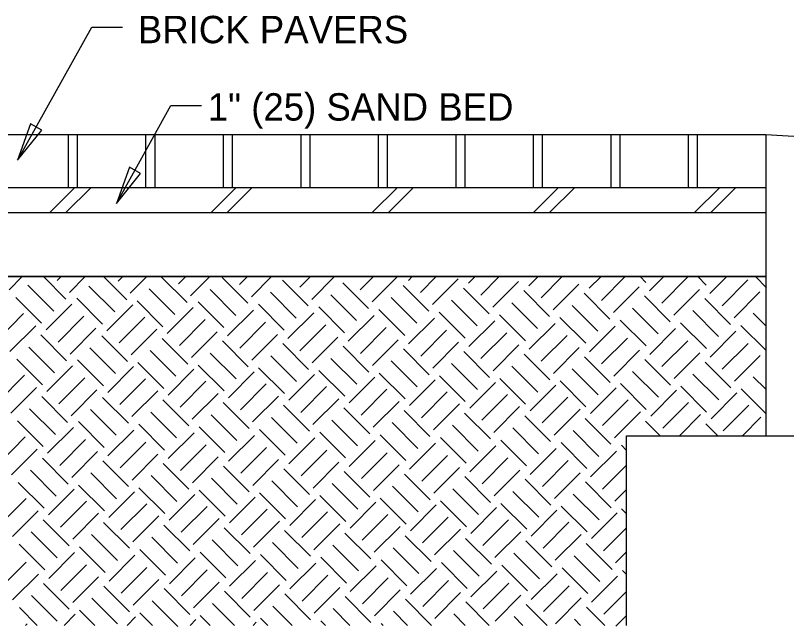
# Model space of a CAD drawing. Extents: x 4.5 to 16.3, y 0.2 to 9.7.
# Drawn here: x 7.47 to 10.007, y 3.468 to 5.476 of the extents above; entities that cross this region are included whole.
import ezdxf

# ---------------------------------------------------------------- set-up
doc = ezdxf.new("R2010")
doc.units = 0
for name, color, linetype in [('SD_P_Dimension Lines', 7, 'Continuous'), ('SD_P_Dimension Text', 7, 'Continuous'), ('SD_P_Prop Object Lines', 7, 'Continuous'), ('SD_P_Shading', 7, 'Continuous'), ('SD_X_Exist Object Lines', 7, 'Continuous')]:
    doc.layers.add(name, color=color, linetype=linetype)

msp = doc.modelspace()

# ---------------------------------------------------------------- linework, layer by layer
at = {"layer": 'SD_P_Dimension Lines'}
for p, q in [((7.478, 5.0022), (7.722, 5.438)), ((7.722, 5.438), (7.822, 5.438)), ((7.8028, 4.8587), (7.9819, 5.1802)), ((7.9819, 5.1802), (8.0819, 5.1802)), ((7.5203, 5.1203), (7.4775, 5.001)), ((7.4775, 5.001), (7.5569, 5.0998)), ((7.5569, 5.0998), (7.5203, 5.1203)), ((7.8451, 4.9774), (7.8025, 4.858)), ((7.8817, 4.9569), (7.8451, 4.9774)), ((7.8025, 4.858), (7.8817, 4.9569))]:
    msp.add_line(p, q, dxfattribs=at)
at = {"layer": 'SD_P_Prop Object Lines'}
for p, q in [((6.9086, 5.0855), (9.9386, 5.0855)), ((7.6436, 5.0855), (7.6436, 4.9113)), ((7.6736, 5.0855), (7.6736, 4.9113)), ((7.8986, 5.0855), (7.8986, 4.9113)), ((7.9286, 5.0855), (7.9286, 4.9113)), ((8.1536, 5.0855), (8.1536, 4.9113)), ((8.1836, 5.0855), (8.1836, 4.9113)), ((8.4086, 5.0855), (8.4086, 4.9113)), ((8.4386, 5.0855), (8.4386, 4.9113)), ((8.6636, 5.0855), (8.6636, 4.9113)), ((8.6936, 5.0855), (8.6936, 4.9113)), ((8.9186, 5.0855), (8.9186, 4.9113)), ((8.9486, 5.0855), (8.9486, 4.9113)), ((9.1736, 5.0855), (9.1736, 4.9113)), ((9.2036, 5.0855), (9.2036, 4.9113)), ((9.4286, 5.0855), (9.4286, 4.9113)), ((9.4586, 5.0855), (9.4586, 4.9113)), ((9.6836, 5.0855), (9.6836, 4.9113)), ((9.7136, 5.0855), (9.7136, 4.9113)), ((9.9386, 5.0855), (9.9386, 4.095)), ((9.9386, 5.0855), (10.2007, 5.0686)), ((6.9086, 4.9113), (9.9386, 4.9113)), ((6.9086, 4.8287), (9.9386, 4.8287)), ((6.9086, 4.6178), (9.9386, 4.6178)), ((9.4806, 3.4713), (9.4806, 4.095)), ((9.4806, 4.095), (9.9386, 4.095)), ((9.9386, 4.095), (10.3328, 4.095))]:
    msp.add_line(p, q, dxfattribs=at)
at = {"layer": 'SD_P_Shading'}
msp.add_lwpolyline([(6.9086, 4.8287), (9.9386, 4.8287), (9.9386, 4.6178), (6.9086, 4.6178)], close=True, dxfattribs=at)
at = {"layer": 'SD_X_Exist Object Lines'}
for p, q in [((7.5835, 4.8287), (7.6661, 4.9113)), ((7.6365, 4.8287), (7.7191, 4.9113)), ((8.1138, 4.8287), (8.1964, 4.9113)), ((8.1669, 4.8287), (8.2494, 4.9113)), ((8.6442, 4.8287), (8.7267, 4.9113)), ((8.6972, 4.8287), (8.7797, 4.9113)), ((9.1745, 4.8287), (9.257, 4.9113)), ((9.2275, 4.8287), (9.3101, 4.9113)), ((9.7048, 4.8287), (9.7874, 4.9113)), ((9.7579, 4.8287), (9.8404, 4.9113)), ((7.4492, 4.5745), (7.4925, 4.6178)), ((7.636, 4.5442), (7.5624, 4.6178)), ((7.6079, 4.6056), (7.6201, 4.6178)), ((7.6477, 4.5658), (7.6997, 4.6178)), ((7.8364, 4.5415), (7.7602, 4.6178)), ((7.8084, 4.6029), (7.8232, 4.6178)), ((7.8481, 4.5631), (7.9028, 4.6178)), ((8.0349, 4.5328), (7.95, 4.6177)), ((8.0068, 4.5943), (8.0304, 4.6178)), ((8.0466, 4.5545), (8.1099, 4.6178)), ((8.2073, 4.5916), (8.2335, 4.6178)), ((8.247, 4.5518), (8.313, 4.6178)), ((8.4057, 4.5829), (8.4406, 4.6178)), ((8.4455, 4.5432), (8.5201, 4.6178)), ((8.6042, 4.5743), (8.6477, 4.6178)), ((8.644, 4.5345), (8.7273, 4.6178)), ((8.7629, 4.6054), (8.7753, 4.6178)), ((8.8027, 4.5656), (8.8548, 4.6178)), ((8.9613, 4.5967), (8.9824, 4.6178)), ((9.0011, 4.5569), (9.062, 4.6178)), ((9.1598, 4.588), (9.1895, 4.6178)), ((9.1996, 4.5483), (9.2691, 4.6178)), ((9.3583, 4.5794), (9.3967, 4.6178)), ((9.398, 4.5396), (9.4762, 4.6178)), ((9.5443, 4.5987), (9.5252, 4.6178)), ((9.5567, 4.5707), (9.6038, 4.6178)), ((9.7428, 4.59), (9.715, 4.6178)), ((9.7552, 4.5621), (9.8109, 4.6178)), ((9.9412, 4.5814), (9.9048, 4.6178)), ((8.2353, 4.5302), (8.1505, 4.615)), ((8.4338, 4.5215), (8.3489, 4.6064)), ((8.6323, 4.5129), (8.5474, 4.5977)), ((8.8424, 4.5258), (8.9273, 4.6107)), ((9.0409, 4.5172), (9.1257, 4.602)), ((9.2393, 4.5085), (9.3242, 4.5934)), ((9.5965, 4.5309), (9.6813, 4.6158)), ((9.795, 4.5223), (9.8798, 4.6071)), ((7.5962, 4.5044), (7.5113, 4.5893)), ((7.7967, 4.5017), (7.7118, 4.5866)), ((7.9951, 4.4931), (7.9103, 4.5779)), ((8.1956, 4.4904), (8.1107, 4.5753)), ((8.8307, 4.5042), (8.7459, 4.589)), ((9.0292, 4.4955), (8.9443, 4.5804)), ((9.2276, 4.4869), (9.1428, 4.5717)), ((9.4378, 4.4998), (9.5227, 4.5847)), ((9.6363, 4.4912), (9.7211, 4.576)), ((9.8347, 4.4825), (9.9196, 4.5674)), ((7.5564, 4.4646), (7.4716, 4.5495)), ((7.7569, 4.462), (7.672, 4.5468)), ((8.394, 4.4817), (8.3092, 4.5666)), ((8.5925, 4.4731), (8.5076, 4.5579)), ((8.7909, 4.4644), (8.7061, 4.5493)), ((9.4261, 4.4782), (9.3412, 4.5631)), ((9.6246, 4.4695), (9.5397, 4.5544)), ((9.823, 4.4609), (9.7382, 4.5457)), ((7.5708, 4.4426), (7.6557, 4.5275)), ((7.8561, 4.5248), (7.7713, 4.44)), ((7.9553, 4.4533), (7.8705, 4.5382)), ((7.9697, 4.4313), (8.0546, 4.5162)), ((8.1558, 4.4506), (8.0709, 4.5355)), ((8.3542, 4.442), (8.2694, 4.5268)), ((8.5527, 4.4333), (8.4679, 4.5182)), ((8.9894, 4.4558), (8.9045, 4.5406)), ((9.1879, 4.4471), (9.103, 4.5319)), ((9.3863, 4.4384), (9.3015, 4.5233)), ((7.497, 4.4964), (7.4122, 4.4115)), ((8.1682, 4.4227), (8.2531, 4.5075)), ((8.3667, 4.414), (8.4515, 4.4988)), ((8.7512, 4.4246), (8.6663, 4.5095)), ((8.9496, 4.416), (8.8648, 4.5008)), ((9.1481, 4.4073), (9.0632, 4.4922)), ((9.5848, 4.4298), (9.4999, 4.5146)), ((9.7832, 4.4211), (9.6984, 4.506)), ((9.9386, 4.4556), (9.8968, 4.4973)), ((7.6106, 4.4029), (7.6955, 4.4877)), ((7.8959, 4.4851), (7.8111, 4.4002)), ((8.0095, 4.3915), (8.0944, 4.4764)), ((8.208, 4.3829), (8.2928, 4.4677)), ((8.5651, 4.4053), (8.65, 4.4902)), ((8.7636, 4.3967), (8.8484, 4.4815)), ((8.962, 4.388), (9.0469, 4.4729)), ((9.3465, 4.3987), (9.2617, 4.4835)), ((9.545, 4.39), (9.4602, 4.4748)), ((9.7435, 4.3813), (9.6586, 4.4662)), ((7.5368, 4.4566), (7.4519, 4.3718)), ((7.6504, 4.3631), (7.7352, 4.4479)), ((7.9357, 4.4453), (7.8508, 4.3604)), ((8.4064, 4.3742), (8.4913, 4.4591)), ((8.6049, 4.3656), (8.6898, 4.4504)), ((8.8034, 4.3569), (8.8882, 4.4417)), ((9.1605, 4.3793), (9.2454, 4.4642)), ((9.359, 4.3707), (9.4438, 4.4555)), ((9.5574, 4.362), (9.6423, 4.4469)), ((9.9386, 4.376), (9.8571, 4.4575)), ((7.6387, 4.3415), (7.5538, 4.4263)), ((7.8391, 4.3388), (7.7543, 4.4237)), ((7.8391, 4.3388), (7.7543, 4.4237)), ((7.8391, 4.3388), (7.7543, 4.4237)), ((7.8391, 4.3388), (7.7543, 4.4237)), ((7.8391, 4.3388), (7.7543, 4.4237)), ((7.8391, 4.3388), (7.7543, 4.4237)), ((7.8391, 4.3388), (7.7543, 4.4237)), ((7.8391, 4.3388), (7.7543, 4.4237)), ((7.8391, 4.3388), (7.7543, 4.4237)), ((7.8391, 4.3388), (7.7543, 4.4237)), ((7.8391, 4.3388), (7.7543, 4.4237)), ((7.8391, 4.3388), (7.7543, 4.4237)), ((7.8391, 4.3388), (7.7543, 4.4237)), ((8.0376, 4.3301), (7.9527, 4.415)), ((8.0493, 4.3518), (8.1341, 4.4366)), ((8.2478, 4.3431), (8.3326, 4.428)), ((8.4462, 4.3344), (8.5311, 4.4193)), ((9.0018, 4.3482), (9.0867, 4.4331)), ((9.2003, 4.3396), (9.2851, 4.4244)), ((9.3987, 4.3309), (9.4836, 4.4158)), ((9.7559, 4.3533), (9.8407, 4.4382)), ((8.236, 4.3215), (8.1512, 4.4063)), ((8.4345, 4.3128), (8.3497, 4.3977)), ((8.6447, 4.3258), (8.7295, 4.4106)), ((8.8431, 4.3171), (8.928, 4.402)), ((9.0416, 4.3085), (9.1264, 4.3933)), ((9.5972, 4.3222), (9.6821, 4.4071)), ((9.7957, 4.3136), (9.8805, 4.3984)), ((7.5989, 4.3017), (7.514, 4.3865)), ((7.7994, 4.299), (7.7145, 4.3839)), ((7.9978, 4.2904), (7.913, 4.3752)), ((8.1963, 4.2817), (8.1114, 4.3666)), ((8.633, 4.3041), (8.5481, 4.389)), ((8.8314, 4.2955), (8.7466, 4.3803)), ((9.0299, 4.2868), (8.945, 4.3717)), ((9.2401, 4.2998), (9.3249, 4.3846)), ((9.4385, 4.2911), (9.5234, 4.376)), ((9.637, 4.2825), (9.7218, 4.3673)), ((7.5591, 4.2619), (7.4743, 4.3468)), ((7.7596, 4.2593), (7.6747, 4.3441)), ((8.3947, 4.273), (8.3099, 4.3579)), ((8.5932, 4.2644), (8.5083, 4.3492)), ((8.7916, 4.2557), (8.7068, 4.3406)), ((9.2283, 4.2782), (9.1435, 4.363)), ((9.4268, 4.2695), (9.3419, 4.3543)), ((9.6253, 4.2608), (9.5404, 4.3457)), ((9.8354, 4.2738), (9.9203, 4.3587)), ((7.5735, 4.2399), (7.6584, 4.3248)), ((7.8588, 4.3221), (7.774, 4.2373)), ((7.958, 4.2506), (7.8732, 4.3354)), ((8.0573, 4.3135), (7.9724, 4.2286)), ((8.1565, 4.2419), (8.0716, 4.3268)), ((8.355, 4.2333), (8.2701, 4.3181)), ((8.9901, 4.247), (8.9053, 4.3319)), ((9.1886, 4.2384), (9.1037, 4.3232)), ((9.387, 4.2297), (9.3022, 4.3146)), ((9.8237, 4.2522), (9.7389, 4.337)), ((7.4997, 4.2937), (7.4149, 4.2088)), ((8.2558, 4.3048), (8.1709, 4.2199)), ((8.4542, 4.2961), (8.3694, 4.2113)), ((8.5534, 4.2246), (8.4686, 4.3095)), ((8.7519, 4.2159), (8.667, 4.3008)), ((8.9503, 4.2073), (8.8655, 4.2921)), ((9.5855, 4.2211), (9.5006, 4.3059)), ((9.7839, 4.2124), (9.6991, 4.2972)), ((9.9386, 4.2476), (9.8976, 4.2886)), ((7.6133, 4.2002), (7.6982, 4.285)), ((7.8986, 4.2823), (7.8138, 4.1975)), ((8.0971, 4.2737), (8.0122, 4.1888)), ((8.2955, 4.265), (8.2107, 4.1802)), ((8.6527, 4.2875), (8.5678, 4.2026)), ((8.8511, 4.2788), (8.7663, 4.194)), ((9.0496, 4.2701), (8.9647, 4.1853)), ((9.1488, 4.1986), (9.0639, 4.2835)), ((9.3473, 4.1899), (9.2624, 4.2748)), ((9.5457, 4.1813), (9.4609, 4.2661)), ((7.5395, 4.2539), (7.4546, 4.169)), ((7.6531, 4.1604), (7.7379, 4.2452)), ((7.9384, 4.2426), (7.8535, 4.1577)), ((8.494, 4.2564), (8.4091, 4.1715)), ((8.6925, 4.2477), (8.6076, 4.1628)), ((8.8909, 4.239), (8.8061, 4.1542)), ((9.2481, 4.2615), (9.1632, 4.1766)), ((9.4465, 4.2528), (9.3617, 4.168)), ((9.645, 4.2442), (9.5601, 4.1593)), ((9.7442, 4.1726), (9.6593, 4.2575)), ((9.9386, 4.168), (9.8578, 4.2488)), ((7.6414, 4.1388), (7.5565, 4.2236)), ((7.8418, 4.1361), (7.757, 4.2209)), ((7.8418, 4.1361), (7.757, 4.2209)), ((8.0403, 4.1274), (7.9554, 4.2123)), ((8.0403, 4.1274), (7.9554, 4.2123)), ((8.0403, 4.1274), (7.9554, 4.2123)), ((8.1368, 4.2339), (8.052, 4.1491)), ((8.3353, 4.2252), (8.2505, 4.1404)), ((8.5338, 4.2166), (8.4489, 4.1317)), ((9.0894, 4.2304), (9.0045, 4.1455)), ((9.2878, 4.2217), (9.203, 4.1369)), ((9.4863, 4.213), (9.4014, 4.1282)), ((9.8434, 4.2355), (9.7586, 4.1506)), ((8.2387, 4.1188), (8.1539, 4.2036)), ((8.2387, 4.1188), (8.1539, 4.2036)), ((8.2387, 4.1188), (8.1539, 4.2036)), ((8.2387, 4.1188), (8.1539, 4.2036)), ((8.4372, 4.1101), (8.3523, 4.195)), ((8.4372, 4.1101), (8.3523, 4.195)), ((8.4372, 4.1101), (8.3523, 4.195)), ((8.4372, 4.1101), (8.3523, 4.195)), ((8.4372, 4.1101), (8.3523, 4.195)), ((8.6357, 4.1014), (8.5508, 4.1863)), ((8.6357, 4.1014), (8.5508, 4.1863)), ((8.6357, 4.1014), (8.5508, 4.1863)), ((8.6357, 4.1014), (8.5508, 4.1863)), ((8.6357, 4.1014), (8.5508, 4.1863)), ((8.6357, 4.1014), (8.5508, 4.1863)), ((8.7322, 4.2079), (8.6474, 4.1231)), ((8.9307, 4.1993), (8.8458, 4.1144)), ((9.1291, 4.1906), (9.0443, 4.1057)), ((9.6847, 4.2044), (9.5999, 4.1195)), ((9.8832, 4.1957), (9.7984, 4.1109)), ((7.6016, 4.099), (7.5167, 4.1838)), ((7.802, 4.0963), (7.7172, 4.1812)), ((8.0005, 4.0877), (7.9157, 4.1725)), ((8.199, 4.079), (8.1141, 4.1638)), ((8.8341, 4.0928), (8.7493, 4.1776)), ((8.8341, 4.0928), (8.7493, 4.1776)), ((8.8341, 4.0928), (8.7493, 4.1776)), ((8.8341, 4.0928), (8.7493, 4.1776)), ((8.8341, 4.0928), (8.7493, 4.1776)), ((8.8341, 4.0928), (8.7493, 4.1776)), ((8.8341, 4.0928), (8.7493, 4.1776)), ((9.0326, 4.0841), (8.9477, 4.169)), ((9.0326, 4.0841), (8.9477, 4.169)), ((9.0326, 4.0841), (8.9477, 4.169)), ((9.0326, 4.0841), (8.9477, 4.169)), ((9.0326, 4.0841), (8.9477, 4.169)), ((9.0326, 4.0841), (8.9477, 4.169)), ((9.0326, 4.0841), (8.9477, 4.169)), ((9.0326, 4.0841), (8.9477, 4.169)), ((9.3276, 4.1819), (9.2428, 4.0971)), ((9.5261, 4.1733), (9.4412, 4.0884)), ((9.7245, 4.1646), (9.6549, 4.095)), ((7.5618, 4.0592), (7.477, 4.1441)), ((7.7623, 4.0565), (7.6774, 4.1414)), ((8.3974, 4.0703), (8.3126, 4.1552)), ((8.5959, 4.0617), (8.511, 4.1465)), ((8.7943, 4.053), (8.7095, 4.1379)), ((9.231, 4.0754), (9.1462, 4.1603)), ((9.231, 4.0754), (9.1462, 4.1603)), ((9.231, 4.0754), (9.1462, 4.1603)), ((9.231, 4.0754), (9.1462, 4.1603)), ((9.231, 4.0754), (9.1462, 4.1603)), ((9.231, 4.0754), (9.1462, 4.1603)), ((9.231, 4.0754), (9.1462, 4.1603)), ((9.231, 4.0754), (9.1462, 4.1603)), ((9.231, 4.0754), (9.1462, 4.1603)), ((9.4295, 4.0668), (9.3446, 4.1516)), ((9.4295, 4.0668), (9.3446, 4.1516)), ((9.4295, 4.0668), (9.3446, 4.1516)), ((9.4295, 4.0668), (9.3446, 4.1516)), ((9.4295, 4.0668), (9.3446, 4.1516)), ((9.4295, 4.0668), (9.3446, 4.1516)), ((9.4295, 4.0668), (9.3446, 4.1516)), ((9.4295, 4.0668), (9.3446, 4.1516)), ((9.4295, 4.0668), (9.3446, 4.1516)), ((9.4295, 4.0668), (9.3446, 4.1516)), ((9.5911, 4.095), (9.5431, 4.143)), ((9.923, 4.1559), (9.862, 4.095)), ((7.5762, 4.0372), (7.6611, 4.1221)), ((7.7747, 4.0286), (7.8595, 4.1134)), ((7.9607, 4.0479), (7.8759, 4.1327)), ((8.1592, 4.0392), (8.0743, 4.1241)), ((8.3577, 4.0306), (8.2728, 4.1154)), ((8.9928, 4.0443), (8.908, 4.1292)), ((9.1913, 4.0357), (9.1064, 4.1205)), ((9.3897, 4.027), (9.3049, 4.1119)), ((9.7809, 4.095), (9.7416, 4.1343)), ((7.5024, 4.091), (7.4175, 4.0061)), ((7.9732, 4.0199), (8.058, 4.1047)), ((8.1716, 4.0112), (8.2565, 4.0961)), ((8.3701, 4.0026), (8.4549, 4.0874)), ((8.5561, 4.0219), (8.4713, 4.1067)), ((8.7546, 4.0132), (8.6697, 4.0981)), ((8.953, 4.0046), (8.8682, 4.0894)), ((7.616, 3.9974), (7.7009, 4.0823)), ((7.8145, 3.9888), (7.8993, 4.0736)), ((8.0129, 3.9801), (8.0978, 4.065)), ((8.5685, 3.9939), (8.6534, 4.0788)), ((8.767, 3.9852), (8.8518, 4.0701)), ((8.9655, 3.9766), (9.0503, 4.0614)), ((9.1515, 3.9959), (9.0666, 4.0807)), ((9.35, 3.9872), (9.2651, 4.0721)), ((9.4806, 4.0464), (9.4636, 4.0634)), ((7.5422, 4.0512), (7.4573, 3.9663)), ((7.6558, 3.9577), (7.7406, 4.0425)), ((8.2114, 3.9715), (8.2962, 4.0563)), ((8.4098, 3.9628), (8.4947, 4.0476)), ((8.6083, 3.9541), (8.6932, 4.039)), ((9.1639, 3.9679), (9.2488, 4.0528)), ((9.3624, 3.9593), (9.4472, 4.0441)), ((7.6441, 3.936), (7.5592, 4.0209)), ((7.8425, 3.9274), (7.7577, 4.0122)), ((7.8542, 3.949), (7.9391, 4.0339)), ((8.0527, 3.9403), (8.1376, 4.0252)), ((8.2512, 3.9317), (8.336, 4.0165)), ((8.8068, 3.9455), (8.8916, 4.0303)), ((9.0052, 3.9368), (9.0901, 4.0217)), ((9.2037, 3.9281), (9.2885, 4.013)), ((8.041, 3.9187), (7.9561, 4.0036)), ((8.2395, 3.9101), (8.1546, 3.9949)), ((8.4379, 3.9014), (8.3531, 3.9862)), ((8.4496, 3.923), (8.5345, 4.0079)), ((8.6481, 3.9144), (8.7329, 3.9992)), ((8.8465, 3.9057), (8.9314, 3.9905)), ((9.4021, 3.9195), (9.4806, 3.9979)), ((7.6043, 3.8963), (7.5194, 3.9811)), ((7.8028, 3.8876), (7.7179, 3.9725)), ((8.0012, 3.8789), (7.9164, 3.9638)), ((8.6364, 3.8927), (8.5515, 3.9776)), ((8.8348, 3.8841), (8.75, 3.9689)), ((9.0333, 3.8754), (8.9484, 3.9603)), ((9.045, 3.897), (9.1299, 3.9819)), ((9.2435, 3.8884), (9.3283, 3.9732)), ((7.5645, 3.8565), (7.4797, 3.9413)), ((7.763, 3.8478), (7.6781, 3.9327)), ((8.1997, 3.8703), (8.1148, 3.9551)), ((8.3981, 3.8616), (8.3133, 3.9465)), ((8.5966, 3.853), (8.5117, 3.9378)), ((9.2317, 3.8667), (9.1469, 3.9516)), ((9.4302, 3.8581), (9.3454, 3.9429)), ((7.6638, 3.9194), (7.5789, 3.8345)), ((7.8622, 3.9107), (7.7774, 3.8258)), ((7.9614, 3.8392), (7.8766, 3.924)), ((8.1599, 3.8305), (8.075, 3.9154)), ((8.7951, 3.8443), (8.7102, 3.9291)), ((8.9935, 3.8356), (8.9087, 3.9205)), ((9.192, 3.827), (9.1071, 3.9118)), ((9.4419, 3.8797), (9.4806, 3.9184)), ((7.5051, 3.8883), (7.4202, 3.8034)), ((8.0607, 3.902), (7.9759, 3.8172)), ((8.2592, 3.8934), (8.1743, 3.8085)), ((8.3584, 3.8218), (8.2735, 3.9067)), ((8.4576, 3.8847), (8.3728, 3.7999)), ((8.5568, 3.8132), (8.472, 3.898)), ((8.7553, 3.8045), (8.6704, 3.8894)), ((9.3904, 3.8183), (9.3056, 3.9032)), ((7.7036, 3.8796), (7.6187, 3.7947)), ((7.902, 3.8709), (7.8172, 3.7861)), ((8.1005, 3.8623), (8.0156, 3.7774)), ((8.6561, 3.876), (8.5712, 3.7912)), ((8.8545, 3.8674), (8.7697, 3.7825)), ((8.9537, 3.7958), (8.8689, 3.8807)), ((9.053, 3.8587), (8.9681, 3.7739)), ((9.1522, 3.7872), (9.0673, 3.872)), ((9.3507, 3.7785), (9.2658, 3.8634)), ((7.5449, 3.8485), (7.46, 3.7636)), ((7.7433, 3.8398), (7.6585, 3.755)), ((7.9418, 3.8311), (7.8569, 3.7463)), ((8.2989, 3.8536), (8.2141, 3.7687)), ((8.4974, 3.8449), (8.4125, 3.7601)), ((8.6959, 3.8363), (8.611, 3.7514)), ((9.2515, 3.8501), (9.1666, 3.7652)), ((9.4499, 3.8414), (9.3651, 3.7565)), ((9.4806, 3.8384), (9.4643, 3.8547)), ((7.6468, 3.7333), (7.5619, 3.8182)), ((7.8452, 3.7247), (7.7604, 3.8095)), ((8.1403, 3.8225), (8.0554, 3.7376)), ((8.3387, 3.8138), (8.2539, 3.729)), ((8.8943, 3.8276), (8.8095, 3.7428)), ((9.0928, 3.8189), (9.0079, 3.7341)), ((9.2912, 3.8103), (9.2064, 3.7254)), ((8.0437, 3.716), (7.9588, 3.8009)), ((8.2421, 3.7073), (8.1573, 3.7922)), ((8.4406, 3.6987), (8.3558, 3.7835)), ((8.5372, 3.8052), (8.4523, 3.7203)), ((8.7356, 3.7965), (8.6508, 3.7116)), ((8.9341, 3.7878), (8.8492, 3.703)), ((9.4806, 3.7925), (9.4048, 3.7168)), ((7.607, 3.6936), (7.5221, 3.7784)), ((7.8055, 3.6849), (7.7206, 3.7697)), ((8.0039, 3.6762), (7.9191, 3.7611)), ((8.6391, 3.69), (8.5542, 3.7749)), ((8.8375, 3.6814), (8.7527, 3.7662)), ((9.036, 3.6727), (8.9511, 3.7575)), ((9.1326, 3.7792), (9.0477, 3.6943)), ((9.331, 3.7705), (9.2462, 3.6857)), ((7.5672, 3.6538), (7.4824, 3.7386)), ((7.7657, 3.6451), (7.6808, 3.73)), ((8.2024, 3.6676), (8.1175, 3.7524)), ((8.4008, 3.6589), (8.316, 3.7438)), ((8.5993, 3.6502), (8.5144, 3.7351)), ((9.2344, 3.664), (9.1496, 3.7489)), ((9.4329, 3.6554), (9.3481, 3.7402)), ((7.5796, 3.6258), (7.6645, 3.7107)), ((7.9641, 3.6365), (7.8793, 3.7213)), ((8.1626, 3.6278), (8.0777, 3.7126)), ((8.7978, 3.6416), (8.7129, 3.7264)), ((8.9962, 3.6329), (8.9114, 3.7178)), ((9.1947, 3.6242), (9.1098, 3.7091)), ((9.4806, 3.713), (9.4446, 3.677)), ((7.421, 3.5947), (7.5058, 3.6795)), ((7.7781, 3.6171), (7.863, 3.702)), ((7.9766, 3.6085), (8.0614, 3.6933)), ((8.175, 3.5998), (8.2599, 3.6847)), ((8.3611, 3.6191), (8.2762, 3.704)), ((8.5595, 3.6105), (8.4747, 3.6953)), ((8.758, 3.6018), (8.6731, 3.6867)), ((9.3931, 3.6156), (9.3083, 3.7004)), ((7.6194, 3.586), (7.7043, 3.6709)), ((7.8179, 3.5774), (7.9027, 3.6622)), ((8.0163, 3.5687), (8.1012, 3.6536)), ((8.3735, 3.5911), (8.4583, 3.676)), ((8.5719, 3.5825), (8.6568, 3.6673)), ((8.7704, 3.5738), (8.8552, 3.6587)), ((8.9564, 3.5931), (8.8716, 3.678)), ((9.1549, 3.5845), (9.07, 3.6693)), ((9.3534, 3.5758), (9.2685, 3.6607)), ((7.4607, 3.5549), (7.5456, 3.6398)), ((7.6592, 3.5463), (7.744, 3.6311)), ((8.2148, 3.56), (8.2996, 3.6449)), ((8.4133, 3.5514), (8.4981, 3.6362)), ((8.9689, 3.5652), (9.0537, 3.65)), ((9.1673, 3.5565), (9.2522, 3.6413)), ((9.3658, 3.5478), (9.4506, 3.6327)), ((9.4806, 3.6384), (9.467, 3.652)), ((7.6475, 3.5246), (7.5626, 3.6095)), ((7.8576, 3.5376), (7.9425, 3.6224)), ((8.0561, 3.5289), (8.141, 3.6138)), ((8.2546, 3.5203), (8.3394, 3.6051)), ((8.6117, 3.5427), (8.6966, 3.6276)), ((8.8102, 3.534), (8.895, 3.6189)), ((9.0086, 3.5254), (9.0935, 3.6102)), ((7.8459, 3.516), (7.7611, 3.6008)), ((8.0444, 3.5073), (7.9595, 3.5921)), ((8.2429, 3.4986), (8.158, 3.5835)), ((8.453, 3.5116), (8.5379, 3.5964)), ((8.6515, 3.5029), (8.7363, 3.5878)), ((8.8499, 3.4943), (8.9348, 3.5791)), ((9.2071, 3.5167), (9.2919, 3.6016)), ((9.4056, 3.5081), (9.4806, 3.5831)), ((7.6077, 3.4848), (7.5229, 3.5697)), ((7.8062, 3.4762), (7.7213, 3.561)), ((8.0046, 3.4675), (7.9198, 3.5524)), ((8.4413, 3.49), (8.3565, 3.5748)), ((8.6398, 3.4813), (8.5549, 3.5662)), ((8.8395, 3.4713), (8.7534, 3.5575)), ((9.0484, 3.4856), (9.1333, 3.5705)), ((9.2469, 3.4769), (9.3317, 3.5618)), ((7.5417, 3.4713), (7.4831, 3.5299)), ((8.1906, 3.4713), (8.1182, 3.5437)), ((8.3804, 3.4713), (8.3167, 3.535)), ((9.0293, 3.4713), (8.9518, 3.5488)), ((9.2191, 3.4713), (9.1503, 3.5402)), ((9.4089, 3.4713), (9.3488, 3.5315)), ((7.6672, 3.5079), (7.6306, 3.4713)), ((7.7315, 3.4713), (7.6815, 3.5213)), ((7.9213, 3.4713), (7.88, 3.5126)), ((8.1111, 3.4713), (8.0785, 3.5039)), ((8.5702, 3.4713), (8.5151, 3.5264)), ((8.76, 3.4713), (8.7136, 3.5177)), ((8.9498, 3.4713), (8.9121, 3.5091)), ((9.4453, 3.4683), (9.4806, 3.5035)), ((7.5085, 3.4768), (7.503, 3.4713)), ((7.8657, 3.4993), (7.8377, 3.4713)), ((8.0641, 3.4906), (8.0448, 3.4713)), ((8.2626, 3.482), (8.252, 3.4713)), ((8.3008, 3.4713), (8.2769, 3.4953)), ((8.4906, 3.4713), (8.4754, 3.4866)), ((8.6804, 3.4713), (8.6738, 3.4779)), ((9.1396, 3.4713), (9.1105, 3.5004)), ((9.3294, 3.4713), (9.309, 3.4917))]:
    msp.add_line(p, q, dxfattribs=at)

# ---------------------------------------------------------------- texts
at = {"layer": 'SD_P_Dimension Text'}
for s, p in [('BRICK PAVERS', (7.8729, 5.3851)), ('1" (25) SAND BED', (8.1028, 5.1308))]:
    msp.add_text(s, height=0.09, dxfattribs=at).set_placement(p)

doc.saveas('drawing.dxf')
